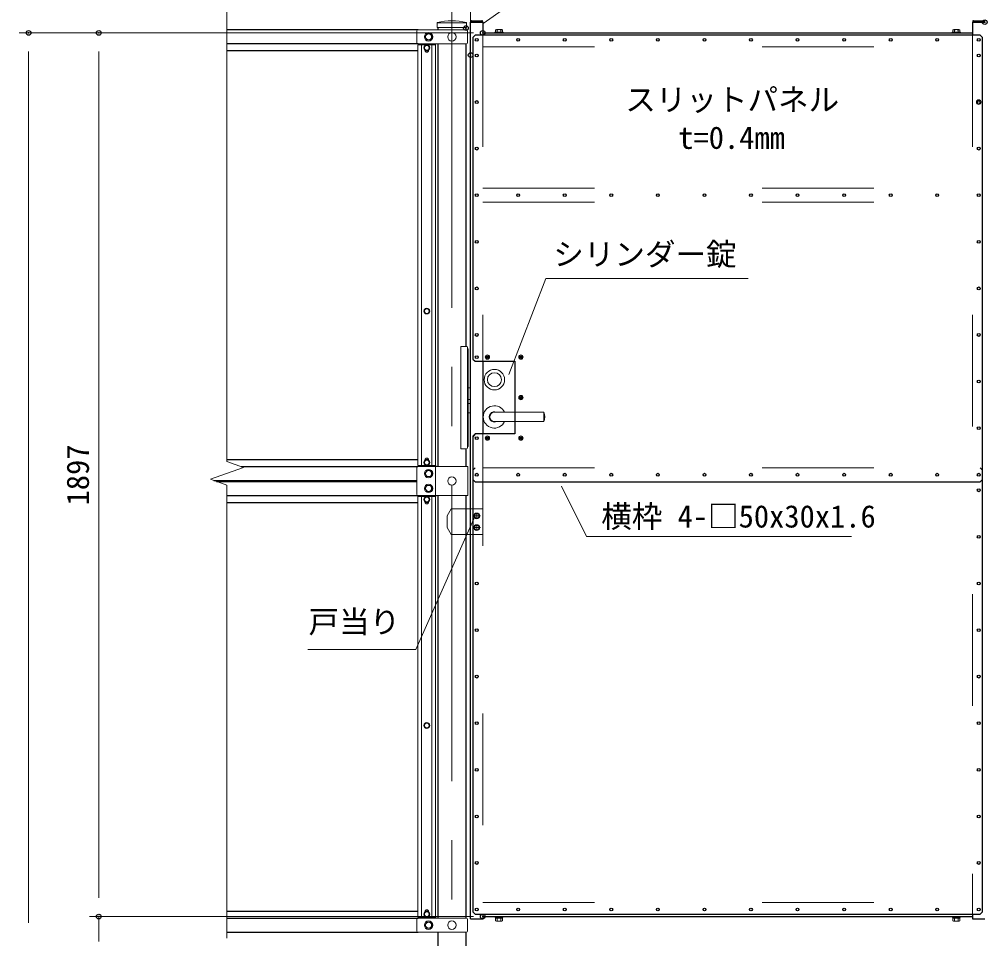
# Model space of a CAD drawing. Units: millimetres, scale not verified. Extents: x -4212 to 4211, y -3066 to 3070.
# Drawn here: x -1939 to 134, y -936 to 1037 of the extents above; entities that cross this region are included whole.
import ezdxf
from ezdxf.enums import TextEntityAlignment as Align

# ---------------------------------------------------------------- set-up
doc = ezdxf.new("R2010")
doc.units = ezdxf.units.MM
doc.header["$LTSCALE"] = 20
doc.header["$PDMODE"] = 32
doc.header["$PDSIZE"] = 10
for name, pattern in [('DASHED', [7.5, 6, -1.5]), ('USER1', [50.8, 31.75, -6.35, 6.35, -6.35]), ('USER2', [30, 12, -18])]:
    doc.linetypes.add(name, pattern=pattern)
for name, color, linetype, lineweight in [('0-0_D-STR1', 1, 'Continuous', 25), ('0-1_D-STR3', 3, 'Continuous', 13), ('0-2_D-BMK', 2, 'USER1', 13), ('0-3_門扉枠', 1, 'USER2', 18), ('0-6_D-STR-DIM', 7, 'Continuous', 13), ('0-B_D-STR-TXT', 7, 'Continuous', 13), ('0-F_スリットパネル', 1, 'Continuous', 25)]:
    doc.layers.add(name, color=color, linetype=linetype, lineweight=lineweight)
doc.layers.add('0-A_Defpoints', color=8, linetype='Continuous')
doc.styles.add('ＭＳ ゴシック', font='')
doc.styles.get('ＭＳ ゴシック').set_extended_font_data('MS Gothic')

msp = doc.modelspace()

# ---------------------------------------------------------------- linework, layer by layer
at = {"layer": '0-0_D-STR1'}
for p, q in [((-1040.38, 1019.97), (-1040.38, 1014.76)), ((-979.88, 1019.97), (-979.88, 1014.76)), ((-969.63, 1032.77), (-969.63, 1031.27)), ((-969.63, 1031.27), (-944.13, 1031.27)), ((-968.13, 1034.27), (-945.63, 1034.27)), ((-944.13, 1032.77), (-944.13, 1031.27)), ((-943.88, 1031.27), (-943.88, 1003.27)), ((108.12, 1031.27), (108.12, 1003.27)), ((108.37, 1032.77), (108.37, 1031.27)), ((108.37, 1031.27), (133.87, 1031.27)), ((109.87, 1034.27), (132.37, 1034.27)), ((133.87, 1032.77), (133.87, 1031.27)), ((-1082.78, 1014.76), (-1493.18, 1014.76)), ((-943.88, 1008.27), (108.12, 1008.27)), ((-1082.78, 984.76), (-1493.18, 984.76)), ((-1045.13, 982.51), (-1045.13, 984.76)), ((-1040.38, 984.76), (-1040.38, 77.26)), ((-979.88, 984.76), (-979.88, 335.27)), ((-1083.13, 969.76), (-1493.18, 969.76)), ((-1060.26, 969.76), (-1068, 969.76)), ((-943.88, 303.26), (-943.88, 147.26)), ((-979.88, 115.27), (-979.88, 77.26)), ((-1493.18, 92.26), (-1083.13, 92.26)), ((-1068, 92.26), (-1060.26, 92.26)), ((-1462.54, 77.26), (-1082.99, 77.26)), ((-1045.13, 79.51), (-1045.13, 77.26)), ((-1521.07, 47.26), (-1085.13, 47.26)), ((-1515.58, 45.26), (-1085.13, 45.26)), ((-1493.18, 15.26), (-1083.13, 15.26)), ((-1493.18, 0.26), (-1083.13, 0.26)), ((-1060.26, 0.26), (-1068, 0.26)), ((-1045.13, 15.26), (-1045.13, 13.01)), ((-1040.38, 15.26), (-1040.38, -892.24)), ((-1493.18, -877.24), (-1083.13, -877.24)), ((-1068, -877.24), (-1060.26, -877.24)), ((-1045.13, -889.99), (-1045.13, -892.24)), ((-943.88, -883.73), (-943.88, -893.73)), ((-943.88, -888.73), (108.12, -888.73)), ((-1493.18, -892.24), (-1082.78, -892.24)), ((-969.88, -893.73), (-943.88, -893.73)), ((-1493.18, -922.24), (-1082.78, -922.24)), ((-1040.38, -922.24), (-1040.38, -1292.24)), ((-979.88, -922.24), (-979.88, -1292.24))]:
    msp.add_line(p, q, dxfattribs=at)
for points in [[(-969.88, -893.73), (-969.88, -68.73), (-969.88, 1031.27)], [(-874.88, 173.77), (-874.88, 147.26), (-959.88, 147.26), (-964.88, 142.26), (-964.88, -68.73), (-964.88, -878.73), (-959.88, -883.73), (124.12, -883.73), (129.12, -878.73), (129.12, 998.27), (124.12, 1003.27), (-959.88, 1003.27), (-964.88, 998.27), (-964.88, 307.96), (-959.88, 303.26), (-874.88, 303.26), (-874.88, 193.77)], [(-979.88, 15.26), (-979.88, -68.73), (-979.88, -892.24)], [(108.12, -883.73), (108.12, -893.73), (134.12, -893.73)]]:
    msp.add_lwpolyline(points, dxfattribs=at)
for centre, start, end in [((-968.13, 1032.77), 90, 180), ((-945.63, 1032.77), 0, 90), ((109.87, 1032.77), 90, 180), ((132.37, 1032.77), 0, 90)]:
    msp.add_arc(centre, 1.5, start, end, dxfattribs=at)
at = {"layer": '0-1_D-STR3'}
for p, q in [((-1041.58, 1019.97), (-1041.58, 1030.84)), ((-1041.58, 1019.97), (-978.68, 1019.97)), ((-1040.38, 1029.76), (-979.88, 1029.76)), ((-978.68, 1019.97), (-978.68, 1030.84)), ((-1085.13, 1012.76), (-1085.13, 986.76)), ((-1083.13, 1014.76), (-978.8, 1014.76)), ((-976.8, 1012.76), (-976.8, 986.76)), ((-916.38, 1014.29), (-916.38, 1009.87)), ((-901.38, 1009.87), (-916.38, 1009.87)), ((-903.25, 1015.37), (-914.51, 1015.37)), ((-912.64, 1014.29), (-912.64, 1009.87)), ((-905.12, 1014.29), (-905.12, 1009.87)), ((-901.38, 1014.29), (-901.38, 1009.87)), ((65.62, 1014.29), (65.62, 1009.87)), ((80.62, 1009.87), (65.62, 1009.87)), ((78.75, 1015.37), (67.49, 1015.37)), ((69.36, 1014.29), (69.36, 1009.87)), ((76.88, 1014.29), (76.88, 1009.87)), ((80.62, 1014.29), (80.62, 1009.87)), ((-1083.13, 984.76), (-978.8, 984.76)), ((-1045.13, 982.51), (-1083.13, 982.51)), ((-1083.13, 982.51), (-1083.13, 79.51)), ((-1075.13, 982.51), (-1075.13, 79.51)), ((-1053.13, 982.51), (-1053.13, 79.51)), ((-1045.13, 982.51), (-1045.13, 79.51)), ((-1068.13, 970.76), (-1068.13, 971.45)), ((-1060.13, 971.45), (-1060.13, 970.76)), ((-990.96, 335.27), (-978.96, 335.27)), ((-990.96, 115.27), (-990.96, 335.27)), ((-976.96, 117.27), (-976.96, 333.27)), ((-975.36, 330.27), (-976.96, 330.27)), ((-975.36, 120.27), (-975.36, 330.27)), ((-935.58, 313.96), (-932.18, 310.57)), ((-935.58, 310.57), (-932.18, 313.96)), ((-863.58, 313.96), (-860.18, 310.57)), ((-863.58, 310.57), (-860.18, 313.96)), ((-975.36, 246.27), (-969.88, 246.27)), ((-975.36, 221.27), (-969.88, 221.27)), ((-975.36, 212.77), (-969.88, 212.77)), ((-863.58, 223.57), (-860.18, 226.96)), ((-863.58, 226.96), (-860.18, 223.57)), ((-975.36, 192.77), (-969.88, 192.77)), ((-918.88, 173.77), (-813.06, 173.77)), ((-935.58, 139.96), (-932.18, 136.57)), ((-935.58, 136.57), (-932.18, 139.96)), ((-863.58, 136.57), (-860.18, 139.96)), ((-863.58, 139.96), (-860.18, 136.57)), ((-990.96, 115.27), (-978.96, 115.27)), ((-975.36, 120.27), (-976.96, 120.27)), ((-1068.13, 91.26), (-1068.13, 90.56)), ((-1060.13, 90.56), (-1060.13, 91.26)), ((-1085.13, 75.26), (-1085.13, 17.26)), ((-1045.13, 79.51), (-1083.13, 79.51)), ((-976.18, 77.26), (-1083.13, 77.26)), ((-1045.13, 15.26), (-1045.13, 77.26)), ((-976.18, 15.26), (-976.18, 77.26)), ((-976.18, 15.26), (-1083.13, 15.26)), ((-1045.13, 13.01), (-1083.13, 13.01)), ((-1083.13, 13.01), (-1083.13, -889.99)), ((-1075.13, 13.01), (-1075.13, -889.99)), ((-1068.13, 1.26), (-1068.13, 1.95)), ((-1060.13, 1.95), (-1060.13, 1.26)), ((-1053.13, 13.01), (-1053.13, -889.99)), ((-1045.13, 13.01), (-1045.13, -889.99)), ((-969.88, -13.73), (-979.88, -13.73)), ((-979.88, -68.73), (-969.88, -68.73)), ((-1045.13, -889.99), (-1083.13, -889.99)), ((-1068.13, -878.24), (-1068.13, -878.94)), ((-1060.13, -878.94), (-1060.13, -878.24)), ((-1085.13, -894.24), (-1085.13, -920.24)), ((-1083.13, -892.24), (-978.8, -892.24)), ((-976.8, -894.24), (-976.8, -920.24)), ((-916.38, -892.33), (-901.38, -892.33)), ((-916.38, -892.33), (-916.38, -898.13)), ((-914.66, -898.83), (-903.11, -898.83)), ((-912.63, -892.33), (-912.63, -898.13)), ((-905.13, -892.33), (-905.13, -898.13)), ((-901.38, -892.33), (-901.38, -898.13)), ((65.62, -892.33), (80.62, -892.33)), ((65.62, -892.33), (65.62, -898.13)), ((67.34, -898.83), (78.89, -898.83)), ((69.37, -892.33), (69.37, -898.13)), ((76.87, -892.33), (76.87, -898.13)), ((80.62, -892.33), (80.62, -898.13)), ((-1083.13, -922.24), (-978.8, -922.24))]:
    msp.add_line(p, q, dxfattribs=at)
at = {"layer": '0-1_D-STR3', "linetype": 'DASHED'}
for p, q in [((-1020.13, -28.73), (-1011.44, -13.73)), ((-979.88, -13.73), (-1011.44, -13.73)), ((-1020.13, -28.73), (-1020.13, -53.73)), ((-1020.13, -53.73), (-1011.42, -68.73)), ((-979.88, -68.73), (-1011.44, -68.73)), ((-943.88, -68.73), (-969.88, -68.73))]:
    msp.add_line(p, q, dxfattribs=at)
at = {"layer": '0-1_D-STR3'}
for points in [[(-1067.63, 999.76), (-1063.89, 1006.26), (-1056.37, 1006.26), (-1052.63, 999.76), (-1056.37, 993.26), (-1063.89, 993.26)], [(-917.88, 1009.87), (-917.88, 1008.27), (-899.88, 1008.27), (-899.88, 1009.87)], [(64.12, 1009.87), (64.12, 1008.27), (82.12, 1008.27), (82.12, 1009.87)], [(-1058.36, 976.26), (-1061.24, 981.26), (-1067.02, 981.26), (-1069.9, 976.26), (-1067.02, 971.26), (-1061.24, 971.26)], [(-1058.36, 411.01), (-1061.24, 416.01), (-1067.02, 416.01), (-1069.9, 411.01), (-1067.02, 406.01), (-1061.24, 406.01)], [(-1058.36, 85.76), (-1061.24, 90.76), (-1067.02, 90.76), (-1069.9, 85.76), (-1067.02, 80.76), (-1061.24, 80.76)], [(-1052.63, 62.26), (-1056.37, 68.76), (-1063.89, 68.76), (-1067.63, 62.26), (-1063.89, 55.76), (-1056.37, 55.76)], [(-1052.63, 30.26), (-1056.37, 36.76), (-1063.89, 36.76), (-1067.63, 30.26), (-1063.89, 23.76), (-1056.37, 23.76)], [(-1058.36, 6.76), (-1061.24, 11.76), (-1067.02, 11.76), (-1069.9, 6.76), (-1067.02, 1.76), (-1061.24, 1.76)], [(-956.89, -34.48), (-951.89, -31.62), (-951.89, -25.85), (-956.89, -22.98), (-961.89, -25.85), (-961.89, -31.62)], [(-956.89, -59.48), (-951.89, -56.62), (-951.89, -50.85), (-956.89, -47.98), (-961.89, -50.85), (-961.89, -56.62)], [(-1058.36, -478.49), (-1061.24, -473.49), (-1067.02, -473.49), (-1069.9, -478.49), (-1067.02, -483.49), (-1061.24, -483.49)], [(-1058.36, -883.74), (-1061.24, -878.74), (-1067.02, -878.74), (-1069.9, -883.74), (-1067.02, -888.74), (-1061.24, -888.74)], [(-917.88, -888.73), (-917.88, -890.33), (-899.88, -890.33), (-899.88, -888.73)], [(-901.18, -892.33), (-901.18, -890.33), (-916.58, -890.33), (-916.58, -892.33)], [(64.12, -888.73), (64.12, -890.33), (82.12, -890.33), (82.12, -888.73)], [(80.82, -892.33), (80.82, -890.33), (65.42, -890.33), (65.42, -892.33)], [(-1067.63, -907.24), (-1063.89, -900.74), (-1056.37, -900.74), (-1052.63, -907.24), (-1056.37, -913.74), (-1063.89, -913.74)]]:
    msp.add_lwpolyline(points, close=True, dxfattribs=at)
msp.add_lwpolyline([(-918.88, 193.77), (-813.06, 193.77), (-813.06, 173.77)], dxfattribs=at)
at = {"layer": '0-1_D-STR3', "linetype": 'DASHED'}
msp.add_lwpolyline([(-943.88, -68.73), (-943.88, -13.73), (-969.88, -13.73)], dxfattribs=at)
at = {"layer": '0-1_D-STR3'}
for centre, radius in [((-1060.13, 999.76), 9), ((-1060.13, 999.76), 6.5), ((-1010.13, 999.76), 9), ((-1064.13, 976.26), 6.25), ((-1064.13, 976.26), 5), ((121.12, 859.77), 5), ((-1064.13, 411.01), 6.25), ((-1064.13, 411.01), 5), ((-933.88, 312.27), 4.7), ((-861.88, 312.27), 4.7), ((-918.88, 263.77), 22), ((-918.88, 263.77), 15), ((-861.88, 225.27), 4.7), ((-933.88, 138.27), 4.7), ((-861.88, 138.27), 4.7), ((-1064.13, 85.76), 6.25), ((-1064.13, 85.76), 5), ((-1060.13, 62.26), 9), ((-1060.13, 62.26), 6.5), ((-1010.13, 46.26), 9), ((-1060.13, 30.26), 9), ((-1060.13, 30.26), 6.5), ((-1064.13, 6.76), 6.25), ((-1064.13, 6.76), 5), ((-956.88, -28.73), 6.25), ((-956.88, -28.73), 4.99), ((-956.88, -53.73), 6.25), ((-956.88, -53.73), 4.99), ((-1064.13, -478.49), 6.25), ((-1064.13, -478.49), 5), ((-1064.13, -883.74), 6.25), ((-1064.13, -883.74), 5), ((-1060.13, -907.24), 9), ((-1060.13, -907.24), 6.5), ((-1010.13, -907.24), 9)]:
    msp.add_circle(centre, radius, dxfattribs=at)
for centre, radius, start, end in [((-1010.13, 873.97), 160, 78.66399, 101.33601), ((-1083.13, 1012.76), 2, 90, 180), ((-978.8, 1012.76), 2, 0, 90), ((-914.51, 1013.2), 2.16, 30, 150), ((-908.88, 1008.29), 7.08, 57.93138, 122.06862), ((-903.25, 1013.2), 2.16, 30, 150), ((67.49, 1013.2), 2.16, 30, 150), ((73.12, 1008.29), 7.08, 57.93138, 122.06862), ((78.75, 1013.2), 2.16, 30, 150), ((-1083.13, 986.76), 2, 180, 270), ((-978.8, 986.76), 2, 270, 0), ((-1064.13, 970.76), 4, 180, 0), ((-978.96, 333.27), 2, 0, 90), ((-918.88, 183.77), 24, 24.62432, 335.37568), ((-918.88, 183.77), 11, 65.38002, 294.61998), ((-918.88, 183.77), 10, 90, 270), ((-830.38, 183.77), 20, 330, 30), ((-978.96, 117.27), 2, 270, 0), ((-1064.13, 91.26), 4, 0, 180), ((-1083.13, 75.26), 2, 90, 180), ((-1083.13, 17.26), 2, 180, 270), ((-1064.13, 1.26), 4, 180, 0), ((-1064.13, -878.24), 4, 0, 180), ((-1083.13, -894.24), 2, 90, 180), ((-978.8, -894.24), 2, 0, 90), ((-914.5, -895.99), 2.85, 228.83491, 311.16509), ((-908.88, -888.44), 10.39, 248.85295, 291.14705), ((-903.25, -895.99), 2.85, 228.86505, 311.13495), ((67.5, -895.99), 2.85, 228.83491, 311.16509), ((73.12, -888.44), 10.39, 248.85295, 291.14705), ((78.75, -895.99), 2.85, 228.86505, 311.13495), ((-1083.13, -920.24), 2, 180, 270), ((-978.8, -920.24), 2, 270, 0)]:
    msp.add_arc(centre, radius, start, end, dxfattribs=at)
at = {"layer": '0-2_D-BMK'}
for p, q in [((-1010.13, 1053), (-1010.13, -1333.53)), ((-949.03, -28.73), (-964.73, -28.73)), ((-956.88, -23.73), (-956.88, -33.73)), ((-949.03, -53.73), (-964.73, -53.73)), ((-956.88, -48.73), (-956.88, -58.73))]:
    msp.add_line(p, q, dxfattribs=at)
at = {"layer": '0-3_門扉枠'}
for p, q in [((-943.89, 1003.27), (-943.89, 303.26)), ((108.11, 1003.27), (108.11, -883.73)), ((-943.88, 978.27), (108.12, 978.27)), ((-943.89, 674.77), (108.11, 674.77)), ((-943.89, 644.77), (108.11, 644.77)), ((-943.89, 147.26), (-943.89, -883.73)), ((-943.89, 74.77), (108.11, 74.77)), ((-943.89, 44.77), (108.11, 44.77)), ((-943.88, -858.73), (108.12, -858.73))]:
    msp.add_line(p, q, dxfattribs=at)
at = {"layer": '0-3_門扉枠', "color": 6}
msp.add_line((-943.89, 74.77), (108.11, 74.77), dxfattribs=at)
at = {"layer": '0-6_D-STR-DIM'}
for p, q in [((-969.88, 980.44), (-969.88, 1295.44)), ((-969.88, 980.44), (-969.88, 1295.44)), ((-1493.18, 88.41), (-1493.18, 1080.76)), ((-963.88, 1008.27), (-1939.11, 1008.27)), ((-963.88, 1008.27), (-1788.41, 1008.27)), ((-1919.11, -902.24), (-1919.11, 968.27)), ((-1768.41, -848.73), (-1768.41, 968.27)), ((-1457.94, 75.58), (-1493.18, 88.41)), ((-1528.42, 49.93), (-1457.94, 75.58)), ((-1493.18, 37.11), (-1528.42, 49.93)), ((-1493.18, -935.24), (-1493.18, 37.11)), ((-1768.41, -848.73), (-1768.41, -808.73)), ((-963.88, -888.73), (-1788.41, -888.73)), ((-963.88, -888.73), (-1788.41, -888.73)), ((-1768.41, -942.24), (-1768.41, -888.73))]:
    msp.add_line(p, q, dxfattribs=at)
at = {"layer": '0-A_Defpoints'}
for p in [(-979.88, 1018.44), (134.12, 1031.27), (-1919.11, 1008.27), (-1768.41, 1008.27), (-943.88, 1008.27), (-969.88, 960.44), (-1768.41, -888.73), (-943.88, -888.73)]:
    msp.add_point(p, dxfattribs=at)
at = {"layer": '0-B_D-STR-TXT'}
for points in [[(-196.58, 1130.07), (-798.79, 1130.07), (-943.3, 1028.51)], [(-374.21, 481.01), (-808.63, 481.01), (-888.08, 274.74)], [(-151.72, -72.83), (-720.92, -72.83), (-774.45, 34.93)], [(-1319.47, -315.32), (-1087.84, -315.32), (-959.94, -28.6)]]:
    msp.add_lwpolyline(points, dxfattribs=at)
at = {"layer": '0-F_スリットパネル', "color": 6}
msp.add_lwpolyline([(129.12, 49.77), (129.12, 998.27), (124.12, 1003.27), (-959.88, 1003.27), (-964.88, 998.27), (-964.88, 307.97), (-959.88, 303.27), (-874.88, 303.27), (-874.88, 147.27), (-959.88, 147.27), (-964.88, 140.97), (-964.88, 49.77), (-959.88, 44.77), (124.12, 44.77)], close=True, dxfattribs=at)
msp.add_lwpolyline([(-959.89, 74.77), (-964.89, 69.77), (-964.89, -878.73), (-959.89, -883.73), (124.11, -883.73), (129.11, -878.73), (129.11, 69.77), (124.11, 74.77)], dxfattribs=at)
for centre, radius in [((-956.88, 993.27), 3), ((-867.88, 993.27), 3), ((32.12, 993.27), 3), ((121.12, 993.27), 3), ((-867.88, 659.77), 3), ((32.12, 659.77), 3), ((-956.88, 312.27), 3), ((-933.88, 312.27), 3), ((-861.88, 312.27), 3), ((-861.88, 225.27), 3), ((-956.89, 138.27), 3), ((-933.88, 138.27), 3), ((-861.88, 138.27), 3), ((-956.89, 59.77), 3), ((-956.89, 59.77), 3), ((-867.89, 59.77), 3), ((32.11, 59.77), 3), ((121.09, 59.77), 3), ((121.11, 59.77), 3), ((-956.89, -28.73), 5.5), ((-956.89, -53.73), 5.5), ((-956.89, -873.73), 3), ((121.12, -873.73), 3)]:
    msp.add_circle(centre, radius, dxfattribs=at)
at = {"layer": '0-F_スリットパネル'}
for centre in [(-867.88, 993.27), (-767.88, 993.27), (-667.88, 993.27), (-567.88, 993.27), (-467.88, 993.27), (-367.88, 993.27), (-267.88, 993.27), (-167.88, 993.27), (-67.88, 993.27), (32.12, 993.27), (-956.88, 959.77), (121.12, 959.77), (-956.88, 859.77), (121.12, 859.77), (-956.88, 759.77), (121.12, 759.77), (-956.88, 659.77), (-867.88, 659.77), (-767.88, 659.77), (-667.88, 659.77), (-567.88, 659.77), (-467.88, 659.77), (-367.88, 659.77), (-267.88, 659.77), (-167.88, 659.77), (-67.88, 659.77), (32.12, 659.77), (121.12, 659.77), (-956.88, 559.77), (121.12, 559.77), (-956.88, 459.77), (121.12, 459.77), (-956.88, 359.77), (121.12, 359.77), (121.12, 259.77), (121.12, 159.77), (-867.89, 59.77), (-867.89, 59.77), (-767.89, 59.77), (-767.89, 59.77), (-667.89, 59.77), (-667.89, 59.77), (-567.89, 59.77), (-567.89, 59.77), (-467.89, 59.77), (-467.89, 59.77), (-367.89, 59.77), (-367.89, 59.77), (-267.89, 59.77), (-267.89, 59.77), (-167.89, 59.77), (-167.89, 59.77), (-67.89, 59.77), (-67.89, 59.77), (32.11, 59.77), (32.11, 59.77), (121.12, 26.27), (121.12, -73.73), (-956.89, -173.73), (121.12, -173.73), (-956.89, -273.73), (121.12, -273.73), (-956.89, -373.73), (121.12, -373.73), (-956.89, -473.73), (121.12, -473.73), (-956.89, -573.73), (121.12, -573.73), (-956.89, -673.73), (121.12, -673.73), (-956.89, -773.73), (121.12, -773.73), (-867.89, -873.73), (-767.89, -873.73), (-667.89, -873.73), (-567.89, -873.73), (-467.89, -873.73), (-367.89, -873.73), (-267.89, -873.73), (-167.89, -873.73), (-67.89, -873.73), (32.11, -873.73)]:
    msp.add_circle(centre, 3, dxfattribs=at)

# ---------------------------------------------------------------- texts
at = {"layer": '0-6_D-STR-DIM', "style": 'ＭＳ ゴシック'}
msp.add_text('1897', height=48.09, rotation=90, dxfattribs=at).set_placement((-1775.16, -6.23), align=Align.BOTTOM_LEFT)
at = {"layer": '0-B_D-STR-TXT', "style": 'ＭＳ ゴシック'}
for s, p in [('スリットパネル', (-637.73, 826.48)), ('t=0.4mm', (-524.03, 744.83)), ('シリンダー錠', (-792.37, 494.6)), ('横枠 4-□50x30x1.6', (-689.36, -68.07)), ('戸当り', (-1318.05, -294.42))]:
    msp.add_text(s, height=48.09, dxfattribs=at).set_placement(p, align=Align.BOTTOM_LEFT)

doc.saveas('drawing.dxf')
